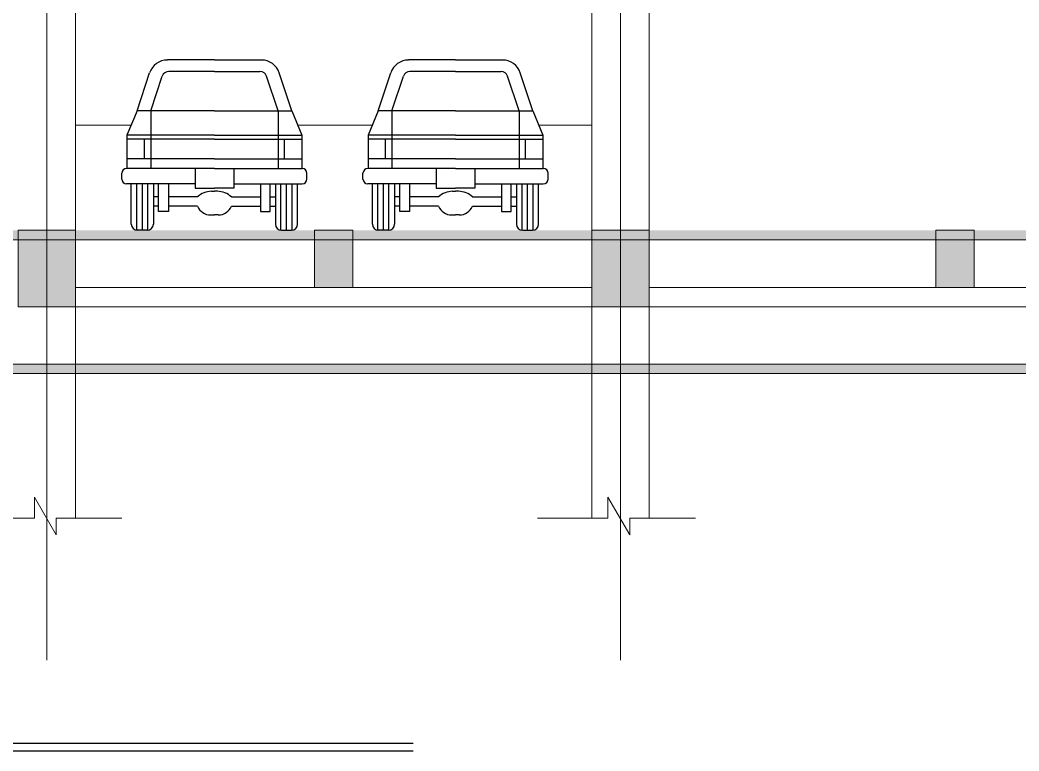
# Model space of a CAD drawing. Header units: millimetres. Extents: x 485872 to 486142, y -52344 to -52207.
# Drawn here: x 486101.76 to 486112.21, y -52343.33 to -52335.68 of the extents above; entities that cross this region are included whole.
import ezdxf

# ---------------------------------------------------------------- set-up
doc = ezdxf.new("R2010")
doc.units = ezdxf.units.MM
doc.header["$LTSCALE"] = 15
doc.linetypes.add('DASHDOTX2', pattern=[50.8, 25.4, -12.7, 0, -12.7])
doc.styles.add('ATTR', font='romans.shx', dxfattribs={"width": 0.8, "height": 0.7})

# ---------------------------------------------------------------- blocks, each defined once
blk = doc.blocks.new('Bronco BV')
at = {"linetype": 'Continuous'}
for p, q in [((0, 67.07), (-18.5, 67.07)), ((0, 67.07), (18.5, 67.07)), ((-30.49, 47.08), (-25.52, 62)), ((-25.06, 47.08), (-20.52, 60.71)), ((0, 62.58), (-17.94, 62.58)), ((0, 62.58), (17.94, 62.58)), ((25.06, 47.08), (20.52, 60.71)), ((30.49, 47.08), (25.52, 62)), ((-30.49, 47.08), (-34.45, 37.5)), ((0, 47.08), (-30.49, 47.08)), ((-25.06, 47.08), (-25.06, 24.36)), ((0, 47.08), (30.49, 47.08)), ((25.06, 47.08), (25.06, 24.36)), ((30.49, 47.08), (34.45, 37.5)), ((0, 37.5), (-34.45, 37.5)), ((-34.45, 37.5), (-34.45, 24.36)), ((0, 35.88), (-34.45, 35.88)), ((-27.53, 28.15), (-27.53, 35.88)), ((0, 37.5), (34.45, 37.5)), ((0, 35.88), (34.45, 35.88)), ((27.53, 28.15), (27.53, 35.88)), ((34.45, 37.5), (34.45, 24.36)), ((0, 28.15), (-34.45, 28.15)), ((0, 28.15), (34.45, 28.15)), ((0, 24.36), (-34.57, 24.36)), ((-7.6, 24.36), (-7.6, 16.54)), ((0, 24.36), (34.57, 24.36)), ((7.6, 24.36), (7.6, 16.54)), ((-36.45, 20.16), (-36.45, 22.47)), ((36.45, 20.16), (36.45, 22.47)), ((-7.6, 18.28), (-34.57, 18.28)), ((-32.74, 2.44), (-32.74, 18.28)), ((-30.56, 0.01), (-30.56, 18.28)), ((-28.38, 0), (-28.38, 18.28)), ((-26.2, 0.01), (-26.2, 18.28)), ((-24.02, 18.28), (-24.02, 2.44)), ((-21.97, 7.44), (-21.97, 18.28)), ((-18.14, 18.28), (-18.14, 7.44)), ((-7.6, 16.54), (0, 16.54)), ((7.6, 16.54), (0, 16.54)), ((7.6, 18.28), (34.57, 18.28)), ((18.14, 18.28), (18.14, 7.44)), ((21.97, 7.44), (21.97, 18.28)), ((24.02, 18.28), (24.02, 2.44)), ((26.2, 0.01), (26.2, 18.28)), ((28.38, 0), (28.38, 18.28)), ((30.56, 0.01), (30.56, 18.28)), ((32.74, 2.44), (32.74, 18.28)), ((-21.97, 13.1), (-24.02, 13.1)), ((-6.7, 13.1), (-18.14, 13.1)), ((-1.15, 15.33), (0, 15.33)), ((1.15, 15.33), (0, 15.33)), ((6.7, 13.1), (18.14, 13.1)), ((21.97, 13.1), (24.02, 13.1)), ((-21.97, 9.45), (-24.02, 9.45)), ((-6.7, 9.45), (-18.14, 9.45)), ((6.7, 9.45), (18.14, 9.45)), ((21.97, 9.45), (24.02, 9.45)), ((-18.14, 7.44), (-21.97, 7.44)), ((-1.5, 6.02), (0, 6.02)), ((1.5, 6.02), (0, 6.02)), ((18.14, 7.44), (21.97, 7.44)), ((-26.46, 0), (-30.3, 0)), ((26.46, 0), (30.3, 0))]:
    blk.add_line(p, q, dxfattribs=at)
for centre, radius, start, end in [((-18.5, 59.66), 7.4, 90, 161.6018), ((18.5, 59.66), 7.4, 18.3982, 90), ((-17.94, 59.85), 2.73, 90, 161.6018), ((17.94, 59.85), 2.73, 18.3982, 90), ((-34.57, 22.47), 1.88, 90, 180), ((34.57, 22.47), 1.88, 0, 90), ((-34.57, 20.16), 1.88, 180, 270), ((34.57, 20.16), 1.88, 270, 0), ((-1.15, 7.32), 8.01, 90, 133.8551), ((1.15, 7.32), 8.01, 46.1449, 90), ((-1.5, 11.68), 5.66, 203.2003, 270), ((1.5, 11.68), 5.66, 270, 336.7997), ((-30.3, 2.44), 2.44, 180, 270), ((-26.46, 2.44), 2.44, 270, 0), ((26.46, 2.44), 2.44, 180, 270), ((30.3, 2.44), 2.44, 270, 0)]:
    blk.add_arc(centre, radius, start, end, dxfattribs=at)
at = {"style": 'ATTR', "width": 0.8, "flags": 9}
blk.add_attdef('ESTCODE', (0, 0), '', height=0.0146, dxfattribs=at)
blk = doc.blocks.new('bihind car')
at = {"lineweight": 5, "xscale": 26.56285874016432, "yscale": 26.56285874016432, "zscale": 26.56285874016432}
blk.add_blockref('Bronco BV', (710396, -58255), dxfattribs=at)
blk = doc.blocks.new('01')
at = {"color": 1, "lineweight": -3}
for p, q in [((769811, -50321), (760388, -50321)), ((769811, -50401), (760379, -50401))]:
    blk.add_line(p, q, dxfattribs=at)

msp = doc.modelspace()

# ---------------------------------------------------------------- hatches: boundary and pattern name
at = {"linetype": 'Continuous', "lineweight": 13}
h = msp.add_hatch(color=256, dxfattribs=at)
h.dxf.hatch_style = 1
h.paths.add_polyline_path([(486127.339, -52337.877), (486095.739, -52337.877), (486095.739, -52337.977), (486127.339, -52337.977)])
h = msp.add_hatch(color=256, dxfattribs=at)
h.dxf.hatch_style = 1
h.paths.add_polyline_path([(486101.739, -52338.677), (486102.339, -52338.677), (486102.339, -52337.877), (486101.739, -52337.877)])
h = msp.add_hatch(color=256, dxfattribs=at)
h.dxf.hatch_style = 1
h.paths.add_polyline_path([(486104.839, -52338.477), (486105.239, -52338.477), (486105.239, -52337.877), (486104.839, -52337.877)])
h = msp.add_hatch(color=256, dxfattribs=at)
h.dxf.hatch_style = 1
h.paths.add_polyline_path([(486107.739, -52338.677), (486108.339, -52338.677), (486108.339, -52337.877), (486107.739, -52337.877)])
h = msp.add_hatch(color=256, dxfattribs=at)
h.dxf.hatch_style = 1
h.paths.add_polyline_path([(486111.339, -52338.477), (486111.739, -52338.477), (486111.739, -52337.877), (486111.339, -52337.877)])
h = msp.add_hatch(color=256, dxfattribs=at)
h.dxf.hatch_style = 1
h.paths.add_polyline_path([(486135.513, -52339.277), (486086.904, -52339.277), (486086.904, -52339.377), (486135.513, -52339.377)])

# ---------------------------------------------------------------- linework, layer by layer
at = {"color": 6, "linetype": 'DASHDOTX2', "lineweight": 13}
for p, q in [((486102.039, -52330.877), (486102.039, -52342.377)), ((486108.039, -52330.877), (486108.039, -52342.377))]:
    msp.add_line(p, q, dxfattribs=at)
at = {"linetype": 'Continuous', "lineweight": 13}
for p, q in [((486102.339, -52340.891), (486102.339, -52333.667)), ((486107.739, -52340.891), (486107.739, -52334.29)), ((486102.921, -52336.777), (486102.339, -52336.777)), ((486105.443, -52336.777), (486104.665, -52336.777)), ((486107.739, -52336.777), (486107.187, -52336.777))]:
    msp.add_line(p, q, dxfattribs=at)
for points in [[(486108.339, -52334.05), (486108.339, -52340.891)], [(486095.739, -52337.877), (486095.739, -52337.98), (486091.11, -52339.277), (486090.739, -52339.277), (486095.739, -52337.877), (486095.739, -52337.977), (486127.339, -52337.977), (486127.339, -52337.877)], [(486102.339, -52338.477), (486107.739, -52338.477)], [(486108.339, -52338.477), (486114.739, -52338.477)], [(486102.339, -52338.677), (486107.739, -52338.677)], [(486108.339, -52338.677), (486114.739, -52338.677)], [(486114.739, -52339.277), (486108.339, -52339.277)], [(486101.172, -52340.891), (486101.909, -52340.891), (486101.909, -52340.671), (486102.137, -52341.063), (486102.137, -52340.891), (486102.823, -52340.891)], [(486107.172, -52340.891), (486107.909, -52340.891), (486107.909, -52340.671), (486108.137, -52341.063), (486108.137, -52340.891), (486108.823, -52340.891)]]:
    msp.add_lwpolyline(points, dxfattribs=at)
for points in [[(486101.739, -52338.677), (486102.339, -52338.677), (486102.339, -52337.877), (486101.739, -52337.877)], [(486104.839, -52338.477), (486105.239, -52338.477), (486105.239, -52337.877), (486104.839, -52337.877)], [(486107.739, -52338.677), (486108.339, -52338.677), (486108.339, -52337.877), (486107.739, -52337.877)], [(486111.339, -52338.477), (486111.739, -52338.477), (486111.739, -52337.877), (486111.339, -52337.877)], [(486135.513, -52339.277), (486086.904, -52339.277), (486086.904, -52339.377), (486135.513, -52339.377)]]:
    msp.add_lwpolyline(points, close=True, dxfattribs=at)

# ---------------------------------------------------------------- block references
at = {"linetype": 'Continuous', "lineweight": 13, "xscale": 0.001, "yscale": 0.001, "zscale": 0.001}
for p in [(485393.396, -52279.622), (485395.918, -52279.622)]:
    msp.add_blockref('bihind car', p, dxfattribs=at)
at = {"color": 1, "linetype": 'Continuous', "lineweight": 13, "xscale": 0.001, "yscale": 0.001, "zscale": 0.001}
msp.add_blockref('01', (485336.06, -52292.926), dxfattribs=at)

doc.saveas('drawing.dxf')
